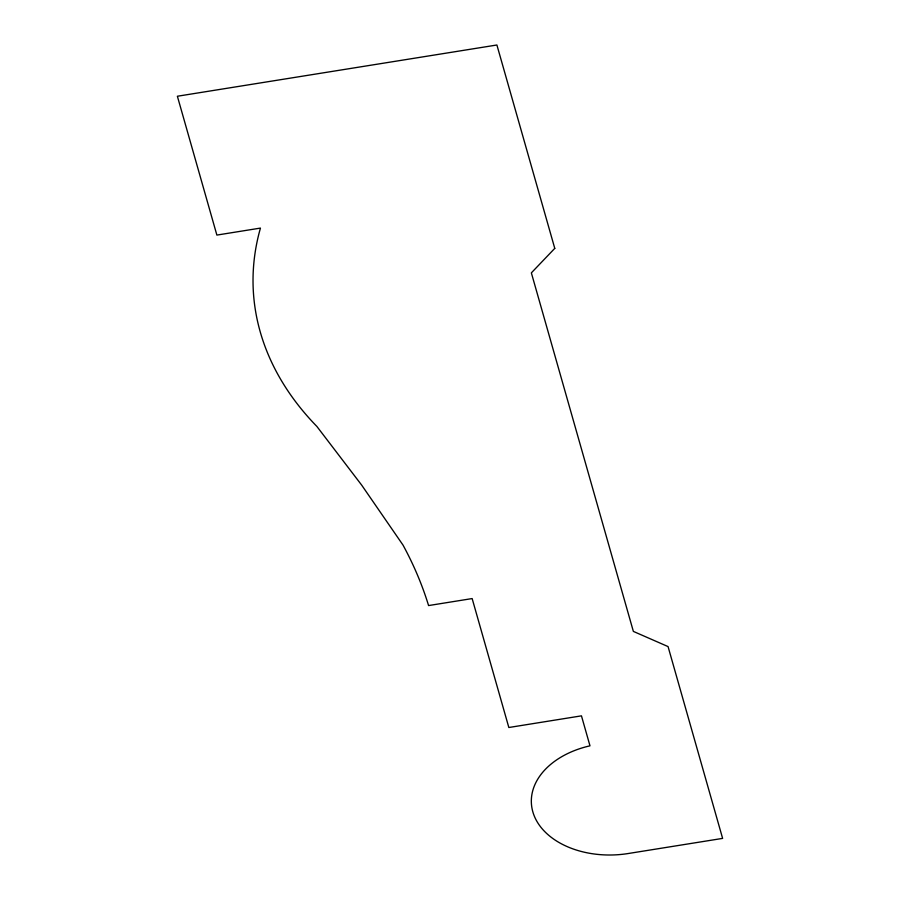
<?xml version="1.0" encoding="UTF-8"?>
<svg xmlns="http://www.w3.org/2000/svg" width="900" height="900" viewBox="0 0 900 900"><rect width="100%" height="100%" fill="white"/><g stroke="black" fill="none" stroke-linecap="round" stroke-linejoin="round"><path stroke-width="1.35" d="M554.771 248.377L531.36 272.869L633.364 631.406L668.059 646.582L722.621 838.395L628.211 853.526A81.427 55.946 -2.9 0 1 533.61 814.264A81.427 55.946 -2.9 0 1 589.984 745.83L581.456 715.849L508.838 727.504L472.151 598.567L428.58 605.565A627.817 431.359 -2.9 0 0 403.02 545.096L361.688 485.134L316.879 426.442A392.546 269.707 -2.9 0 1 260.449 228.094L216.877 235.08L177.379 96.244L496.901 45L554.771 248.377"/></g></svg>
